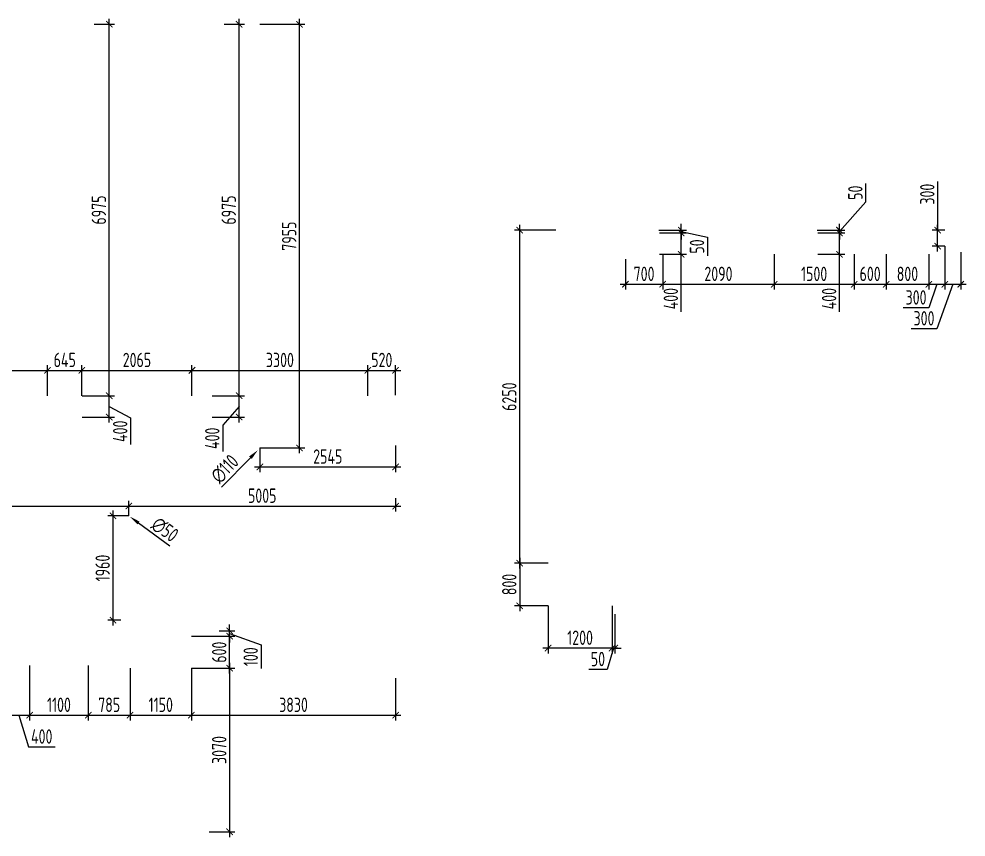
# Model space of a CAD drawing. Header units: millimetres. Extents: x -346952 to 536090, y 55086 to 131231.
# Drawn here: x 373855 to 391620, y 71096 to 86451 of the extents above; entities that cross this region are included whole.
import ezdxf

# ---------------------------------------------------------------- set-up
doc = ezdxf.new("R2010")
doc.units = ezdxf.units.MM
doc.layers.add('РАЗМЕРЫ КРОВЛИ ОВ', color=204, linetype='Continuous')
doc.layers.get('0').off()
doc.styles.add('ISOCPEUR', font='isocpeur.ttf', dxfattribs={"width": 0.7})
doc.dimstyles.new('R_100', dxfattribs={"dimtxt": 270, "dimasz": 120, "dimexe": 100, "dimexo": 0, "dimgap": 60, "dimtad": 1, "dimdec": 0, "dimrnd": 5, "dimzin": 0, "dimdsep": 46, "dimtxsty": 'ISOCPEUR', "dimblk": 'ARCHTICK', "dimcen": 0, "dimdle": 100, "dimclrd": 256, "dimclre": 256, "dimclrt": 256, "dimadec": 0, "dimazin": 0, "dimtfac": 2, "dimtdec": 0, "dimtofl": 0, "dimtmove": 1, "dimatfit": 3, "dimfxl": 1, "dimtvp": 3, "dimtolj": 1, "dimtzin": 0, "dimarcsym": 0})

# ---------------------------------------------------------------- blocks, each defined once
blk = doc.blocks.new('_ArchTick')
at = {"color": 0, "linetype": 'ByBlock', "const_width": 0.15}
blk.add_lwpolyline([(-0.5, -0.5), (0.5, 0.5)], dxfattribs=at)
blk = doc.blocks.new('*D2604')
at = {"layer": 'РАЗМЕРЫ КРОВЛИ ОВ', "lineweight": -2, "transparency": 16777216}
for p, q in [((373655, 74315), (373655, 73283)), ((374055, 74315), (374055, 73283)), ((373555, 73383), (374155, 73383)), ((373855, 73383), (374033, 72788)), ((374033, 72788), (374531, 72788))]:
    blk.add_line(p, q, dxfattribs=at)
at = {"layer": 'РАЗМЕРЫ КРОВЛИ ОВ', "lineweight": -2, "transparency": 16777216, "xscale": 120, "yscale": 120, "zscale": 120, "rotation": 180}
blk.add_blockref('_ArchTick', (373655, 73383), dxfattribs=at)
at = {"layer": 'РАЗМЕРЫ КРОВЛИ ОВ', "lineweight": -2, "transparency": 16777216, "xscale": 120, "yscale": 120, "zscale": 120}
blk.add_blockref('_ArchTick', (374055, 73383), dxfattribs=at)
at = {"layer": 'РАЗМЕРЫ КРОВЛИ ОВ', "transparency": 16777216, "insert": (374282, 72983), "char_height": 270, "attachment_point": 5, "style": 'ISOCPEUR'}
blk.add_mtext('\\A1;400', dxfattribs=at)
blk = doc.blocks.new('*D2605')
at = {"layer": 'РАЗМЕРЫ КРОВЛИ ОВ', "lineweight": -2, "transparency": 16777216}
for p, q in [((374055, 74315), (374055, 73283)), ((375155, 74315), (375155, 73283)), ((373955, 73383), (375255, 73383))]:
    blk.add_line(p, q, dxfattribs=at)
at = {"layer": 'РАЗМЕРЫ КРОВЛИ ОВ', "lineweight": -2, "transparency": 16777216, "xscale": 120, "yscale": 120, "zscale": 120, "rotation": 180}
blk.add_blockref('_ArchTick', (374055, 73383), dxfattribs=at)
at = {"layer": 'РАЗМЕРЫ КРОВЛИ ОВ', "lineweight": -2, "transparency": 16777216, "xscale": 120, "yscale": 120, "zscale": 120}
blk.add_blockref('_ArchTick', (375155, 73383), dxfattribs=at)
at = {"layer": 'РАЗМЕРЫ КРОВЛИ ОВ', "transparency": 16777216, "insert": (374605, 73578), "char_height": 270, "attachment_point": 5, "style": 'ISOCPEUR'}
blk.add_mtext('\\A1;1100', dxfattribs=at)
blk = doc.blocks.new('*D2606')
at = {"layer": 'РАЗМЕРЫ КРОВЛИ ОВ', "lineweight": -2, "transparency": 16777216}
for p, q in [((375155, 74315), (375155, 73283)), ((375940, 74265), (375940, 73283)), ((375055, 73383), (376040, 73383))]:
    blk.add_line(p, q, dxfattribs=at)
at = {"layer": 'РАЗМЕРЫ КРОВЛИ ОВ', "lineweight": -2, "transparency": 16777216, "xscale": 120, "yscale": 120, "zscale": 120, "rotation": 180}
blk.add_blockref('_ArchTick', (375155, 73383), dxfattribs=at)
at = {"layer": 'РАЗМЕРЫ КРОВЛИ ОВ', "lineweight": -2, "transparency": 16777216, "xscale": 120, "yscale": 120, "zscale": 120}
blk.add_blockref('_ArchTick', (375940, 73383), dxfattribs=at)
at = {"layer": 'РАЗМЕРЫ КРОВЛИ ОВ', "transparency": 16777216, "insert": (375547, 73578), "char_height": 270, "attachment_point": 5, "style": 'ISOCPEUR'}
blk.add_mtext('\\A1;785', dxfattribs=at)
blk = doc.blocks.new('*D2607')
at = {"layer": 'РАЗМЕРЫ КРОВЛИ ОВ', "lineweight": -2, "transparency": 16777216}
for p, q in [((375940, 74265), (375940, 73283)), ((377090, 74265), (377090, 73283)), ((375840, 73383), (377190, 73383))]:
    blk.add_line(p, q, dxfattribs=at)
at = {"layer": 'РАЗМЕРЫ КРОВЛИ ОВ', "lineweight": -2, "transparency": 16777216, "xscale": 120, "yscale": 120, "zscale": 120, "rotation": 180}
blk.add_blockref('_ArchTick', (375940, 73383), dxfattribs=at)
at = {"layer": 'РАЗМЕРЫ КРОВЛИ ОВ', "lineweight": -2, "transparency": 16777216, "xscale": 120, "yscale": 120, "zscale": 120}
blk.add_blockref('_ArchTick', (377090, 73383), dxfattribs=at)
at = {"layer": 'РАЗМЕРЫ КРОВЛИ ОВ', "transparency": 16777216, "insert": (376515, 73578), "char_height": 270, "attachment_point": 5, "style": 'ISOCPEUR'}
blk.add_mtext('\\A1;1150', dxfattribs=at)
blk = doc.blocks.new('*D2608')
at = {"layer": 'РАЗМЕРЫ КРОВЛИ ОВ', "lineweight": -2, "transparency": 16777216}
for p, q in [((377090, 74865), (377906, 74865)), ((377806, 74165), (377806, 74965)), ((377090, 74265), (377906, 74265))]:
    blk.add_line(p, q, dxfattribs=at)
at = {"layer": 'РАЗМЕРЫ КРОВЛИ ОВ', "lineweight": -2, "transparency": 16777216, "xscale": 120, "yscale": 120, "zscale": 120}
for p, rotation in [((377806, 74865), 90), ((377806, 74265), 270)]:
    blk.add_blockref('_ArchTick', p, dxfattribs=dict(at, rotation=rotation))
at = {"layer": 'РАЗМЕРЫ КРОВЛИ ОВ', "transparency": 16777216, "insert": (377611, 74565), "char_height": 270, "attachment_point": 5, "rotation": 90, "style": 'ISOCPEUR'}
blk.add_mtext('\\A1;600', dxfattribs=at)
blk = doc.blocks.new('*D2609')
at = {"layer": 'РАЗМЕРЫ КРОВЛИ ОВ', "lineweight": -2, "transparency": 16777216}
for p, q in [((377806, 74966), (377806, 75086)), ((377090, 74865), (377906, 74865)), ((377613, 74966), (377906, 74966)), ((377806, 74865), (377806, 74966)), ((377806, 74915), (378397, 74701)), ((377806, 74865), (377806, 74745)), ((378397, 74701), (378397, 74259))]:
    blk.add_line(p, q, dxfattribs=at)
at = {"layer": 'РАЗМЕРЫ КРОВЛИ ОВ', "lineweight": -2, "transparency": 16777216, "xscale": 120, "yscale": 120, "zscale": 120}
for p, rotation in [((377806, 74966), 270), ((377806, 74865), 90)]:
    blk.add_blockref('_ArchTick', p, dxfattribs=dict(at, rotation=rotation))
at = {"layer": 'РАЗМЕРЫ КРОВЛИ ОВ', "transparency": 16777216, "insert": (378202, 74480), "char_height": 270, "attachment_point": 5, "rotation": 90, "style": 'ISOCPEUR'}
blk.add_mtext('\\A1;100', dxfattribs=at)
blk = doc.blocks.new('*D2610')
at = {"layer": 'РАЗМЕРЫ КРОВЛИ ОВ', "lineweight": -2, "transparency": 16777216}
for p, q in [((377090, 74265), (377090, 73283)), ((380920, 74076), (380920, 73283)), ((376990, 73383), (381020, 73383))]:
    blk.add_line(p, q, dxfattribs=at)
at = {"layer": 'РАЗМЕРЫ КРОВЛИ ОВ', "lineweight": -2, "transparency": 16777216, "xscale": 120, "yscale": 120, "zscale": 120, "rotation": 180}
blk.add_blockref('_ArchTick', (377090, 73383), dxfattribs=at)
at = {"layer": 'РАЗМЕРЫ КРОВЛИ ОВ', "lineweight": -2, "transparency": 16777216, "xscale": 120, "yscale": 120, "zscale": 120}
blk.add_blockref('_ArchTick', (380920, 73383), dxfattribs=at)
at = {"layer": 'РАЗМЕРЫ КРОВЛИ ОВ', "transparency": 16777216, "insert": (379005, 73578), "char_height": 270, "attachment_point": 5, "style": 'ISOCPEUR'}
blk.add_mtext('\\A1;3830', dxfattribs=at)
blk = doc.blocks.new('*D2650')
at = {"layer": 'РАЗМЕРЫ КРОВЛИ ОВ', "lineweight": -2, "transparency": 16777216}
for p, q in [((370849, 77308), (376017, 77308)), ((370949, 77095), (370949, 77408)), ((375917, 77125), (375917, 77408))]:
    blk.add_line(p, q, dxfattribs=at)
at = {"layer": 'РАЗМЕРЫ КРОВЛИ ОВ', "lineweight": -2, "transparency": 16777216, "xscale": 120, "yscale": 120, "zscale": 120, "rotation": 180}
blk.add_blockref('_ArchTick', (370949, 77308), dxfattribs=at)
at = {"layer": 'РАЗМЕРЫ КРОВЛИ ОВ', "lineweight": -2, "transparency": 16777216, "xscale": 120, "yscale": 120, "zscale": 120}
blk.add_blockref('_ArchTick', (375917, 77308), dxfattribs=at)
at = {"layer": 'РАЗМЕРЫ КРОВЛИ ОВ', "transparency": 16777216, "insert": (373433, 77503), "char_height": 270, "attachment_point": 5, "style": 'ISOCPEUR'}
blk.add_mtext('\\A1;4965', dxfattribs=at)
blk = doc.blocks.new('*D2651')
at = {"layer": 'РАЗМЕРЫ КРОВЛИ ОВ', "lineweight": -2, "transparency": 16777216}
for p, q in [((380920, 77456), (380920, 77208)), ((375817, 77308), (381020, 77308)), ((375917, 77125), (375917, 77408))]:
    blk.add_line(p, q, dxfattribs=at)
at = {"layer": 'РАЗМЕРЫ КРОВЛИ ОВ', "lineweight": -2, "transparency": 16777216, "xscale": 120, "yscale": 120, "zscale": 120, "rotation": 180}
blk.add_blockref('_ArchTick', (375917, 77308), dxfattribs=at)
at = {"layer": 'РАЗМЕРЫ КРОВЛИ ОВ', "lineweight": -2, "transparency": 16777216, "xscale": 120, "yscale": 120, "zscale": 120}
blk.add_blockref('_ArchTick', (380920, 77308), dxfattribs=at)
at = {"layer": 'РАЗМЕРЫ КРОВЛИ ОВ', "transparency": 16777216, "insert": (378418, 77503), "char_height": 270, "attachment_point": 5, "style": 'ISOCPEUR'}
blk.add_mtext('\\A1;5005', dxfattribs=at)
blk = doc.blocks.new('*D2652')
at = {"layer": 'РАЗМЕРЫ КРОВЛИ ОВ', "lineweight": -2, "transparency": 16777216}
blk.add_line((376683, 76555), (376097, 76990), dxfattribs=at)
at = {"layer": 'РАЗМЕРЫ КРОВЛИ ОВ', "transparency": 16777216}
blk.add_solid([(376117, 77017), (376077, 76964), (375937, 77110)], dxfattribs=at)
at = {"layer": 'РАЗМЕРЫ КРОВЛИ ОВ', "transparency": 16777216, "insert": (376592, 76866), "char_height": 270, "attachment_point": 5, "rotation": 323.3837, "style": 'ISOCPEUR'}
blk.add_mtext('\\A1;∅50', dxfattribs=at)
blk = doc.blocks.new('*D2664')
at = {"layer": 'РАЗМЕРЫ КРОВЛИ ОВ', "lineweight": -2, "transparency": 16777216}
for p, q in [((372395, 79327), (372395, 79955)), ((374392, 79378), (374392, 79955)), ((372295, 79855), (374492, 79855))]:
    blk.add_line(p, q, dxfattribs=at)
at = {"layer": 'РАЗМЕРЫ КРОВЛИ ОВ', "lineweight": -2, "transparency": 16777216, "xscale": 120, "yscale": 120, "zscale": 120, "rotation": 180}
blk.add_blockref('_ArchTick', (372395, 79855), dxfattribs=at)
at = {"layer": 'РАЗМЕРЫ КРОВЛИ ОВ', "lineweight": -2, "transparency": 16777216, "xscale": 120, "yscale": 120, "zscale": 120}
blk.add_blockref('_ArchTick', (374392, 79855), dxfattribs=at)
at = {"layer": 'РАЗМЕРЫ КРОВЛИ ОВ', "transparency": 16777216, "insert": (373394, 80050), "char_height": 270, "attachment_point": 5, "style": 'ISOCPEUR'}
blk.add_mtext('\\A1;2000', dxfattribs=at)
blk = doc.blocks.new('*D2665')
at = {"layer": 'РАЗМЕРЫ КРОВЛИ ОВ', "lineweight": -2, "transparency": 16777216}
for p, q in [((374392, 79378), (374392, 79955)), ((375036, 79378), (375036, 79955)), ((374292, 79855), (375136, 79855))]:
    blk.add_line(p, q, dxfattribs=at)
at = {"layer": 'РАЗМЕРЫ КРОВЛИ ОВ', "lineweight": -2, "transparency": 16777216, "xscale": 120, "yscale": 120, "zscale": 120, "rotation": 180}
blk.add_blockref('_ArchTick', (374392, 79855), dxfattribs=at)
at = {"layer": 'РАЗМЕРЫ КРОВЛИ ОВ', "lineweight": -2, "transparency": 16777216, "xscale": 120, "yscale": 120, "zscale": 120}
blk.add_blockref('_ArchTick', (375036, 79855), dxfattribs=at)
at = {"layer": 'РАЗМЕРЫ КРОВЛИ ОВ', "transparency": 16777216, "insert": (374714, 80050), "char_height": 270, "attachment_point": 5, "style": 'ISOCPEUR'}
blk.add_mtext('\\A1;645', dxfattribs=at)
blk = doc.blocks.new('*D2666')
at = {"layer": 'РАЗМЕРЫ КРОВЛИ ОВ', "lineweight": -2, "transparency": 16777216}
for p, q in [((375036, 79378), (375036, 79955)), ((377100, 79378), (377100, 79955)), ((374936, 79855), (377200, 79855))]:
    blk.add_line(p, q, dxfattribs=at)
at = {"layer": 'РАЗМЕРЫ КРОВЛИ ОВ', "lineweight": -2, "transparency": 16777216, "xscale": 120, "yscale": 120, "zscale": 120, "rotation": 180}
blk.add_blockref('_ArchTick', (375036, 79855), dxfattribs=at)
at = {"layer": 'РАЗМЕРЫ КРОВЛИ ОВ', "lineweight": -2, "transparency": 16777216, "xscale": 120, "yscale": 120, "zscale": 120}
blk.add_blockref('_ArchTick', (377100, 79855), dxfattribs=at)
at = {"layer": 'РАЗМЕРЫ КРОВЛИ ОВ', "transparency": 16777216, "insert": (376068, 80050), "char_height": 270, "attachment_point": 5, "style": 'ISOCPEUR'}
blk.add_mtext('\\A1;2065', dxfattribs=at)
blk = doc.blocks.new('*D2667')
at = {"layer": 'РАЗМЕРЫ КРОВЛИ ОВ', "lineweight": -2, "transparency": 16777216}
for p, q in [((377100, 79378), (377100, 79955)), ((380400, 79378), (380400, 79955)), ((377000, 79855), (380500, 79855))]:
    blk.add_line(p, q, dxfattribs=at)
at = {"layer": 'РАЗМЕРЫ КРОВЛИ ОВ', "lineweight": -2, "transparency": 16777216, "xscale": 120, "yscale": 120, "zscale": 120, "rotation": 180}
blk.add_blockref('_ArchTick', (377100, 79855), dxfattribs=at)
at = {"layer": 'РАЗМЕРЫ КРОВЛИ ОВ', "lineweight": -2, "transparency": 16777216, "xscale": 120, "yscale": 120, "zscale": 120}
blk.add_blockref('_ArchTick', (380400, 79855), dxfattribs=at)
at = {"layer": 'РАЗМЕРЫ КРОВЛИ ОВ', "transparency": 16777216, "insert": (378750, 80050), "char_height": 270, "attachment_point": 5, "style": 'ISOCPEUR'}
blk.add_mtext('\\A1;3300', dxfattribs=at)
blk = doc.blocks.new('*D2668')
at = {"layer": 'РАЗМЕРЫ КРОВЛИ ОВ', "lineweight": -2, "transparency": 16777216}
for p, q in [((380400, 79378), (380400, 79955)), ((380920, 79392), (380920, 79955)), ((380300, 79855), (381020, 79855))]:
    blk.add_line(p, q, dxfattribs=at)
at = {"layer": 'РАЗМЕРЫ КРОВЛИ ОВ', "lineweight": -2, "transparency": 16777216, "xscale": 120, "yscale": 120, "zscale": 120, "rotation": 180}
blk.add_blockref('_ArchTick', (380400, 79855), dxfattribs=at)
at = {"layer": 'РАЗМЕРЫ КРОВЛИ ОВ', "lineweight": -2, "transparency": 16777216, "xscale": 120, "yscale": 120, "zscale": 120}
blk.add_blockref('_ArchTick', (380920, 79855), dxfattribs=at)
at = {"layer": 'РАЗМЕРЫ КРОВЛИ ОВ', "transparency": 16777216, "insert": (380660, 80050), "char_height": 270, "attachment_point": 5, "style": 'ISOCPEUR'}
blk.add_mtext('\\A1;520', dxfattribs=at)
blk = doc.blocks.new('*D2671')
at = {"layer": 'РАЗМЕРЫ КРОВЛИ ОВ', "lineweight": -2, "transparency": 16777216}
for p, q in [((375549, 78878), (375549, 79478)), ((375043, 79378), (375649, 79378)), ((375549, 79178), (375949, 78961)), ((375043, 78978), (375649, 78978)), ((375949, 78961), (375949, 78463))]:
    blk.add_line(p, q, dxfattribs=at)
at = {"layer": 'РАЗМЕРЫ КРОВЛИ ОВ', "lineweight": -2, "transparency": 16777216, "xscale": 120, "yscale": 120, "zscale": 120}
for p, rotation in [((375549, 79378), 90), ((375549, 78978), 270)]:
    blk.add_blockref('_ArchTick', p, dxfattribs=dict(at, rotation=rotation))
at = {"layer": 'РАЗМЕРЫ КРОВЛИ ОВ', "transparency": 16777216, "insert": (375754, 78712), "char_height": 270, "attachment_point": 5, "rotation": 90, "style": 'ISOCPEUR'}
blk.add_mtext('\\A1;400', dxfattribs=at)
blk = doc.blocks.new('*D2672')
at = {"layer": 'РАЗМЕРЫ КРОВЛИ ОВ', "lineweight": -2, "transparency": 16777216}
for p, q in [((375266, 86351), (375649, 86351)), ((375549, 79278), (375549, 86451)), ((375043, 79378), (375649, 79378))]:
    blk.add_line(p, q, dxfattribs=at)
at = {"layer": 'РАЗМЕРЫ КРОВЛИ ОВ', "lineweight": -2, "transparency": 16777216, "xscale": 120, "yscale": 120, "zscale": 120}
for p, rotation in [((375549, 86351), 90), ((375549, 79378), 270)]:
    blk.add_blockref('_ArchTick', p, dxfattribs=dict(at, rotation=rotation))
at = {"layer": 'РАЗМЕРЫ КРОВЛИ ОВ', "transparency": 16777216, "insert": (375354, 82864), "char_height": 270, "attachment_point": 5, "rotation": 90, "style": 'ISOCPEUR'}
blk.add_mtext('\\A1;6975', dxfattribs=at)
blk = doc.blocks.new('*D2673')
at = {"layer": 'РАЗМЕРЫ КРОВЛИ ОВ', "lineweight": -2, "transparency": 16777216}
for p, q in [((377985, 78878), (377985, 79478)), ((377479, 79378), (378085, 79378)), ((377985, 79178), (377676, 78829)), ((377479, 78978), (378085, 78978)), ((377676, 78829), (377676, 78331))]:
    blk.add_line(p, q, dxfattribs=at)
at = {"layer": 'РАЗМЕРЫ КРОВЛИ ОВ', "lineweight": -2, "transparency": 16777216, "xscale": 120, "yscale": 120, "zscale": 120}
for p, rotation in [((377985, 79378), 90), ((377985, 78978), 270)]:
    blk.add_blockref('_ArchTick', p, dxfattribs=dict(at, rotation=rotation))
at = {"layer": 'РАЗМЕРЫ КРОВЛИ ОВ', "transparency": 16777216, "insert": (377481, 78580), "char_height": 270, "attachment_point": 5, "rotation": 90, "style": 'ISOCPEUR'}
blk.add_mtext('\\A1;400', dxfattribs=at)
blk = doc.blocks.new('*D2674')
at = {"layer": 'РАЗМЕРЫ КРОВЛИ ОВ', "lineweight": -2, "transparency": 16777216}
for p, q in [((377703, 86351), (378085, 86351)), ((377985, 79278), (377985, 86451)), ((377479, 79378), (378085, 79378))]:
    blk.add_line(p, q, dxfattribs=at)
at = {"layer": 'РАЗМЕРЫ КРОВЛИ ОВ', "lineweight": -2, "transparency": 16777216, "xscale": 120, "yscale": 120, "zscale": 120}
for p, rotation in [((377985, 86351), 90), ((377985, 79378), 270)]:
    blk.add_blockref('_ArchTick', p, dxfattribs=dict(at, rotation=rotation))
at = {"layer": 'РАЗМЕРЫ КРОВЛИ ОВ', "transparency": 16777216, "insert": (377790, 82864), "char_height": 270, "attachment_point": 5, "rotation": 90, "style": 'ISOCPEUR'}
blk.add_mtext('\\A1;6975', dxfattribs=at)
blk = doc.blocks.new('*D2675')
at = {"layer": 'РАЗМЕРЫ КРОВЛИ ОВ', "lineweight": -2, "transparency": 16777216}
for p, q in [((378375, 78398), (378375, 77942)), ((380920, 78444), (380920, 77942)), ((378275, 78042), (381020, 78042))]:
    blk.add_line(p, q, dxfattribs=at)
at = {"layer": 'РАЗМЕРЫ КРОВЛИ ОВ', "lineweight": -2, "transparency": 16777216, "xscale": 120, "yscale": 120, "zscale": 120, "rotation": 180}
blk.add_blockref('_ArchTick', (378375, 78042), dxfattribs=at)
at = {"layer": 'РАЗМЕРЫ КРОВЛИ ОВ', "lineweight": -2, "transparency": 16777216, "xscale": 120, "yscale": 120, "zscale": 120}
blk.add_blockref('_ArchTick', (380920, 78042), dxfattribs=at)
at = {"layer": 'РАЗМЕРЫ КРОВЛИ ОВ', "transparency": 16777216, "insert": (379647, 78237), "char_height": 270, "attachment_point": 5, "style": 'ISOCPEUR'}
blk.add_mtext('\\A1;2545', dxfattribs=at)
blk = doc.blocks.new('*D2676')
at = {"layer": 'РАЗМЕРЫ КРОВЛИ ОВ', "lineweight": -2, "transparency": 16777216}
for p, q in [((378375, 86351), (379218, 86351)), ((379118, 78298), (379118, 86451)), ((378375, 78398), (379218, 78398))]:
    blk.add_line(p, q, dxfattribs=at)
at = {"layer": 'РАЗМЕРЫ КРОВЛИ ОВ', "lineweight": -2, "transparency": 16777216, "xscale": 120, "yscale": 120, "zscale": 120}
for p, rotation in [((379118, 86351), 90), ((379118, 78398), 270)]:
    blk.add_blockref('_ArchTick', p, dxfattribs=dict(at, rotation=rotation))
at = {"layer": 'РАЗМЕРЫ КРОВЛИ ОВ', "transparency": 16777216, "insert": (378923, 82374), "char_height": 270, "attachment_point": 5, "rotation": 90, "style": 'ISOCPEUR'}
blk.add_mtext('\\A1;7955', dxfattribs=at)
blk = doc.blocks.new('*D2677')
at = {"layer": 'РАЗМЕРЫ КРОВЛИ ОВ', "lineweight": -2, "transparency": 16777216}
blk.add_line((377654, 77664), (378196, 78216), dxfattribs=at)
at = {"layer": 'РАЗМЕРЫ КРОВЛИ ОВ', "transparency": 16777216}
blk.add_solid([(378172, 78239), (378220, 78192), (378336, 78358)], dxfattribs=at)
at = {"layer": 'РАЗМЕРЫ КРОВЛИ ОВ', "transparency": 16777216, "insert": (377716, 78005), "char_height": 270, "attachment_point": 5, "rotation": 45.5304, "style": 'ISOCPEUR'}
blk.add_mtext('\\A1;∅110', dxfattribs=at)
blk = doc.blocks.new('*D2678')
at = {"layer": 'РАЗМЕРЫ КРОВЛИ ОВ', "lineweight": -2, "transparency": 16777216}
for p, q in [((385230, 81942), (385230, 81371)), ((385930, 82033), (385930, 81371)), ((385130, 81471), (386030, 81471))]:
    blk.add_line(p, q, dxfattribs=at)
at = {"layer": 'РАЗМЕРЫ КРОВЛИ ОВ', "lineweight": -2, "transparency": 16777216, "xscale": 120, "yscale": 120, "zscale": 120, "rotation": 180}
blk.add_blockref('_ArchTick', (385230, 81471), dxfattribs=at)
at = {"layer": 'РАЗМЕРЫ КРОВЛИ ОВ', "lineweight": -2, "transparency": 16777216, "xscale": 120, "yscale": 120, "zscale": 120}
blk.add_blockref('_ArchTick', (385930, 81471), dxfattribs=at)
at = {"layer": 'РАЗМЕРЫ КРОВЛИ ОВ', "transparency": 16777216, "insert": (385580, 81666), "char_height": 270, "attachment_point": 5, "style": 'ISOCPEUR'}
blk.add_mtext('\\A1;700', dxfattribs=at)
blk = doc.blocks.new('*D2679')
at = {"layer": 'РАЗМЕРЫ КРОВЛИ ОВ', "lineweight": -2, "transparency": 16777216}
for p, q in [((385930, 82033), (385930, 81371)), ((388020, 82033), (388020, 81371)), ((385830, 81471), (388120, 81471))]:
    blk.add_line(p, q, dxfattribs=at)
at = {"layer": 'РАЗМЕРЫ КРОВЛИ ОВ', "lineweight": -2, "transparency": 16777216, "xscale": 120, "yscale": 120, "zscale": 120, "rotation": 180}
blk.add_blockref('_ArchTick', (385930, 81471), dxfattribs=at)
at = {"layer": 'РАЗМЕРЫ КРОВЛИ ОВ', "lineweight": -2, "transparency": 16777216, "xscale": 120, "yscale": 120, "zscale": 120}
blk.add_blockref('_ArchTick', (388020, 81471), dxfattribs=at)
at = {"layer": 'РАЗМЕРЫ КРОВЛИ ОВ', "transparency": 16777216, "insert": (386975, 81666), "char_height": 270, "attachment_point": 5, "style": 'ISOCPEUR'}
blk.add_mtext('\\A1;2090', dxfattribs=at)
blk = doc.blocks.new('*D2680')
at = {"layer": 'РАЗМЕРЫ КРОВЛИ ОВ', "lineweight": -2, "transparency": 16777216}
for p, q in [((388020, 82033), (388020, 81371)), ((389520, 82033), (389520, 81371)), ((387920, 81471), (389620, 81471))]:
    blk.add_line(p, q, dxfattribs=at)
at = {"layer": 'РАЗМЕРЫ КРОВЛИ ОВ', "lineweight": -2, "transparency": 16777216, "xscale": 120, "yscale": 120, "zscale": 120, "rotation": 180}
blk.add_blockref('_ArchTick', (388020, 81471), dxfattribs=at)
at = {"layer": 'РАЗМЕРЫ КРОВЛИ ОВ', "lineweight": -2, "transparency": 16777216, "xscale": 120, "yscale": 120, "zscale": 120}
blk.add_blockref('_ArchTick', (389520, 81471), dxfattribs=at)
at = {"layer": 'РАЗМЕРЫ КРОВЛИ ОВ', "transparency": 16777216, "insert": (388770, 81666), "char_height": 270, "attachment_point": 5, "style": 'ISOCPEUR'}
blk.add_mtext('\\A1;1500', dxfattribs=at)
blk = doc.blocks.new('*D2681')
at = {"layer": 'РАЗМЕРЫ КРОВЛИ ОВ', "lineweight": -2, "transparency": 16777216}
for p, q in [((389520, 82033), (389520, 81371)), ((390120, 82033), (390120, 81371)), ((389420, 81471), (390220, 81471))]:
    blk.add_line(p, q, dxfattribs=at)
at = {"layer": 'РАЗМЕРЫ КРОВЛИ ОВ', "lineweight": -2, "transparency": 16777216, "xscale": 120, "yscale": 120, "zscale": 120, "rotation": 180}
blk.add_blockref('_ArchTick', (389520, 81471), dxfattribs=at)
at = {"layer": 'РАЗМЕРЫ КРОВЛИ ОВ', "lineweight": -2, "transparency": 16777216, "xscale": 120, "yscale": 120, "zscale": 120}
blk.add_blockref('_ArchTick', (390120, 81471), dxfattribs=at)
at = {"layer": 'РАЗМЕРЫ КРОВЛИ ОВ', "transparency": 16777216, "insert": (389820, 81666), "char_height": 270, "attachment_point": 5, "style": 'ISOCPEUR'}
blk.add_mtext('\\A1;600', dxfattribs=at)
blk = doc.blocks.new('*D2682')
at = {"layer": 'РАЗМЕРЫ КРОВЛИ ОВ', "lineweight": -2, "transparency": 16777216}
for p, q in [((390120, 82033), (390120, 81371)), ((390920, 82033), (390920, 81371)), ((390020, 81471), (391020, 81471))]:
    blk.add_line(p, q, dxfattribs=at)
at = {"layer": 'РАЗМЕРЫ КРОВЛИ ОВ', "lineweight": -2, "transparency": 16777216, "xscale": 120, "yscale": 120, "zscale": 120, "rotation": 180}
blk.add_blockref('_ArchTick', (390120, 81471), dxfattribs=at)
at = {"layer": 'РАЗМЕРЫ КРОВЛИ ОВ', "lineweight": -2, "transparency": 16777216, "xscale": 120, "yscale": 120, "zscale": 120}
blk.add_blockref('_ArchTick', (390920, 81471), dxfattribs=at)
at = {"layer": 'РАЗМЕРЫ КРОВЛИ ОВ', "transparency": 16777216, "insert": (390520, 81666), "char_height": 270, "attachment_point": 5, "style": 'ISOCPEUR'}
blk.add_mtext('\\A1;800', dxfattribs=at)
blk = doc.blocks.new('*D2683')
at = {"layer": 'РАЗМЕРЫ КРОВЛИ ОВ', "lineweight": -2, "transparency": 16777216}
for p, q in [((391221, 82185), (391221, 81371)), ((390920, 82033), (390920, 81371)), ((390820, 81471), (391321, 81471)), ((391071, 81471), (390921, 81029)), ((390921, 81029), (390442, 81029))]:
    blk.add_line(p, q, dxfattribs=at)
at = {"layer": 'РАЗМЕРЫ КРОВЛИ ОВ', "lineweight": -2, "transparency": 16777216, "xscale": 120, "yscale": 120, "zscale": 120, "rotation": 180}
blk.add_blockref('_ArchTick', (390920, 81471), dxfattribs=at)
at = {"layer": 'РАЗМЕРЫ КРОВЛИ ОВ', "lineweight": -2, "transparency": 16777216, "xscale": 120, "yscale": 120, "zscale": 120}
blk.add_blockref('_ArchTick', (391221, 81471), dxfattribs=at)
at = {"layer": 'РАЗМЕРЫ КРОВЛИ ОВ', "transparency": 16777216, "insert": (390682, 81224), "char_height": 270, "attachment_point": 5, "style": 'ISOCPEUR'}
blk.add_mtext('\\A1;300', dxfattribs=at)
blk = doc.blocks.new('*D2684')
at = {"layer": 'РАЗМЕРЫ КРОВЛИ ОВ', "lineweight": -2, "transparency": 16777216}
for p, q in [((391221, 82185), (391221, 81371)), ((391520, 82072), (391520, 81371)), ((391371, 81471), (391071, 80637)), ((391121, 81471), (391620, 81471)), ((391071, 80637), (390592, 80637))]:
    blk.add_line(p, q, dxfattribs=at)
at = {"layer": 'РАЗМЕРЫ КРОВЛИ ОВ', "lineweight": -2, "transparency": 16777216, "xscale": 120, "yscale": 120, "zscale": 120, "rotation": 180}
blk.add_blockref('_ArchTick', (391221, 81471), dxfattribs=at)
at = {"layer": 'РАЗМЕРЫ КРОВЛИ ОВ', "lineweight": -2, "transparency": 16777216, "xscale": 120, "yscale": 120, "zscale": 120}
blk.add_blockref('_ArchTick', (391520, 81471), dxfattribs=at)
at = {"layer": 'РАЗМЕРЫ КРОВЛИ ОВ', "transparency": 16777216, "insert": (390831, 80832), "char_height": 270, "attachment_point": 5, "style": 'ISOCPEUR'}
blk.add_mtext('\\A1;300', dxfattribs=at)
blk = doc.blocks.new('*D2685')
at = {"layer": 'РАЗМЕРЫ КРОВЛИ ОВ', "lineweight": -2, "transparency": 16777216}
for p, q in [((385872, 82433), (386377, 82433)), ((386277, 81933), (386277, 82533)), ((385872, 82033), (386377, 82033)), ((386277, 80952), (386277, 82033))]:
    blk.add_line(p, q, dxfattribs=at)
at = {"layer": 'РАЗМЕРЫ КРОВЛИ ОВ', "lineweight": -2, "transparency": 16777216, "xscale": 120, "yscale": 120, "zscale": 120}
for p, rotation in [((386277, 82433), 90), ((386277, 82033), 270)]:
    blk.add_blockref('_ArchTick', p, dxfattribs=dict(at, rotation=rotation))
at = {"layer": 'РАЗМЕРЫ КРОВЛИ ОВ', "transparency": 16777216, "insert": (386082, 81201), "char_height": 270, "attachment_point": 5, "rotation": 90, "style": 'ISOCPEUR'}
blk.add_mtext('\\A1;400', dxfattribs=at)
blk = doc.blocks.new('*D2686')
at = {"layer": 'РАЗМЕРЫ КРОВЛИ ОВ', "lineweight": -2, "transparency": 16777216}
for p, q in [((385860, 82486), (386377, 82486)), ((385872, 82433), (386377, 82433)), ((386277, 82486), (386277, 82606)), ((386277, 82433), (386277, 82486)), ((386277, 82460), (386768, 82353)), ((386277, 82433), (386277, 82313)), ((386768, 82353), (386768, 82006))]:
    blk.add_line(p, q, dxfattribs=at)
at = {"layer": 'РАЗМЕРЫ КРОВЛИ ОВ', "lineweight": -2, "transparency": 16777216, "xscale": 120, "yscale": 120, "zscale": 120}
for p, rotation in [((386277, 82486), 270), ((386277, 82433), 90)]:
    blk.add_blockref('_ArchTick', p, dxfattribs=dict(at, rotation=rotation))
at = {"layer": 'РАЗМЕРЫ КРОВЛИ ОВ', "transparency": 16777216, "insert": (386573, 82180), "char_height": 270, "attachment_point": 5, "rotation": 90, "style": 'ISOCPEUR'}
blk.add_mtext('\\A1;50', dxfattribs=at)
blk = doc.blocks.new('*D2687')
at = {"layer": 'РАЗМЕРЫ КРОВЛИ ОВ', "lineweight": -2, "transparency": 16777216}
for p, q in [((388841, 82433), (389346, 82433)), ((389246, 81933), (389246, 82533)), ((388841, 82033), (389346, 82033)), ((389246, 80952), (389246, 82033))]:
    blk.add_line(p, q, dxfattribs=at)
at = {"layer": 'РАЗМЕРЫ КРОВЛИ ОВ', "lineweight": -2, "transparency": 16777216, "xscale": 120, "yscale": 120, "zscale": 120}
for p, rotation in [((389246, 82433), 90), ((389246, 82033), 270)]:
    blk.add_blockref('_ArchTick', p, dxfattribs=dict(at, rotation=rotation))
at = {"layer": 'РАЗМЕРЫ КРОВЛИ ОВ', "transparency": 16777216, "insert": (389051, 81201), "char_height": 270, "attachment_point": 5, "rotation": 90, "style": 'ISOCPEUR'}
blk.add_mtext('\\A1;400', dxfattribs=at)
blk = doc.blocks.new('*D2688')
at = {"layer": 'РАЗМЕРЫ КРОВЛИ ОВ', "lineweight": -2, "transparency": 16777216}
for p, q in [((389738, 83016), (389738, 83362)), ((389246, 82460), (389738, 83016)), ((388829, 82486), (389346, 82486)), ((388841, 82433), (389346, 82433)), ((389246, 82486), (389246, 82606)), ((389246, 82433), (389246, 82486)), ((389246, 82433), (389246, 82313))]:
    blk.add_line(p, q, dxfattribs=at)
at = {"layer": 'РАЗМЕРЫ КРОВЛИ ОВ', "lineweight": -2, "transparency": 16777216, "xscale": 120, "yscale": 120, "zscale": 120}
for p, rotation in [((389246, 82486), 270), ((389246, 82433), 90)]:
    blk.add_blockref('_ArchTick', p, dxfattribs=dict(at, rotation=rotation))
at = {"layer": 'РАЗМЕРЫ КРОВЛИ ОВ', "transparency": 16777216, "insert": (389543, 83189), "char_height": 270, "attachment_point": 5, "rotation": 90, "style": 'ISOCPEUR'}
blk.add_mtext('\\A1;50', dxfattribs=at)
blk = doc.blocks.new('*D2689')
at = {"layer": 'РАЗМЕРЫ КРОВЛИ ОВ', "lineweight": -2, "transparency": 16777216}
for p, q in [((391087, 83401), (391087, 82486)), ((391221, 82486), (390987, 82486)), ((391087, 82085), (391087, 82586)), ((391221, 82185), (390987, 82185))]:
    blk.add_line(p, q, dxfattribs=at)
at = {"layer": 'РАЗМЕРЫ КРОВЛИ ОВ', "lineweight": -2, "transparency": 16777216, "xscale": 120, "yscale": 120, "zscale": 120}
for p, rotation in [((391087, 82486), 90), ((391087, 82185), 270)]:
    blk.add_blockref('_ArchTick', p, dxfattribs=dict(at, rotation=rotation))
at = {"layer": 'РАЗМЕРЫ КРОВЛИ ОВ', "transparency": 16777216, "insert": (390892, 83162), "char_height": 270, "attachment_point": 5, "rotation": 90, "style": 'ISOCPEUR'}
blk.add_mtext('\\A1;300', dxfattribs=at)
blk = doc.blocks.new('*D2690')
at = {"layer": 'РАЗМЕРЫ КРОВЛИ ОВ', "lineweight": -2, "transparency": 16777216}
for p, q in [((383925, 82486), (383147, 82486)), ((383247, 76136), (383247, 82586)), ((383780, 76236), (383147, 76236))]:
    blk.add_line(p, q, dxfattribs=at)
at = {"layer": 'РАЗМЕРЫ КРОВЛИ ОВ', "lineweight": -2, "transparency": 16777216, "xscale": 120, "yscale": 120, "zscale": 120}
for p, rotation in [((383247, 82486), 90), ((383247, 76236), 270)]:
    blk.add_blockref('_ArchTick', p, dxfattribs=dict(at, rotation=rotation))
at = {"layer": 'РАЗМЕРЫ КРОВЛИ ОВ', "transparency": 16777216, "insert": (383052, 79361), "char_height": 270, "attachment_point": 5, "rotation": 90, "style": 'ISOCPEUR'}
blk.add_mtext('\\A1;6250', dxfattribs=at)
blk = doc.blocks.new('*D2691')
at = {"layer": 'РАЗМЕРЫ КРОВЛИ ОВ', "lineweight": -2, "transparency": 16777216}
for p, q in [((383780, 76236), (383147, 76236)), ((383247, 76336), (383247, 75336)), ((383780, 75436), (383147, 75436))]:
    blk.add_line(p, q, dxfattribs=at)
at = {"layer": 'РАЗМЕРЫ КРОВЛИ ОВ', "lineweight": -2, "transparency": 16777216, "xscale": 120, "yscale": 120, "zscale": 120}
for p, rotation in [((383247, 76236), 90), ((383247, 75436), 270)]:
    blk.add_blockref('_ArchTick', p, dxfattribs=dict(at, rotation=rotation))
at = {"layer": 'РАЗМЕРЫ КРОВЛИ ОВ', "transparency": 16777216, "insert": (383052, 75836), "char_height": 270, "attachment_point": 5, "rotation": 90, "style": 'ISOCPEUR'}
blk.add_mtext('\\A1;800', dxfattribs=at)
blk = doc.blocks.new('*D2692')
at = {"layer": 'РАЗМЕРЫ КРОВЛИ ОВ', "lineweight": -2, "transparency": 16777216}
for p, q in [((383780, 75436), (383780, 74542)), ((384980, 75436), (384980, 74542)), ((385080, 74642), (383680, 74642))]:
    blk.add_line(p, q, dxfattribs=at)
at = {"layer": 'РАЗМЕРЫ КРОВЛИ ОВ', "lineweight": -2, "transparency": 16777216, "xscale": 120, "yscale": 120, "zscale": 120, "rotation": 180}
blk.add_blockref('_ArchTick', (383780, 74642), dxfattribs=at)
at = {"layer": 'РАЗМЕРЫ КРОВЛИ ОВ', "lineweight": -2, "transparency": 16777216, "xscale": 120, "yscale": 120, "zscale": 120}
blk.add_blockref('_ArchTick', (384980, 74642), dxfattribs=at)
at = {"layer": 'РАЗМЕРЫ КРОВЛИ ОВ', "transparency": 16777216, "insert": (384380, 74837), "char_height": 270, "attachment_point": 5, "style": 'ISOCPEUR'}
blk.add_mtext('\\A1;1200', dxfattribs=at)
blk = doc.blocks.new('*D2693')
at = {"layer": 'РАЗМЕРЫ КРОВЛИ ОВ', "lineweight": -2, "transparency": 16777216}
for p, q in [((384980, 75436), (384980, 74542)), ((385030, 75280), (385030, 74542)), ((384980, 74642), (384860, 74642)), ((385005, 74642), (384888, 74242)), ((384980, 74642), (385030, 74642)), ((385030, 74642), (385150, 74642)), ((384888, 74242), (384541, 74242))]:
    blk.add_line(p, q, dxfattribs=at)
at = {"layer": 'РАЗМЕРЫ КРОВЛИ ОВ', "lineweight": -2, "transparency": 16777216, "xscale": 120, "yscale": 120, "zscale": 120}
blk.add_blockref('_ArchTick', (384980, 74642), dxfattribs=at)
at = {"layer": 'РАЗМЕРЫ КРОВЛИ ОВ', "lineweight": -2, "transparency": 16777216, "xscale": 120, "yscale": 120, "zscale": 120, "rotation": 180}
blk.add_blockref('_ArchTick', (385030, 74642), dxfattribs=at)
at = {"layer": 'РАЗМЕРЫ КРОВЛИ ОВ', "transparency": 16777216, "insert": (384715, 74437), "char_height": 270, "attachment_point": 5, "style": 'ISOCPEUR'}
blk.add_mtext('\\A1;50', dxfattribs=at)
blk = doc.blocks.new('*D2728')
at = {"layer": 'РАЗМЕРЫ КРОВЛИ ОВ', "lineweight": -2, "transparency": 16777216}
for p, q in [((377090, 74265), (377906, 74265)), ((377806, 74365), (377806, 71096)), ((377420, 71196), (377906, 71196))]:
    blk.add_line(p, q, dxfattribs=at)
at = {"layer": 'РАЗМЕРЫ КРОВЛИ ОВ', "lineweight": -2, "transparency": 16777216, "xscale": 120, "yscale": 120, "zscale": 120}
for p, rotation in [((377806, 74265), 90), ((377806, 71196), 270)]:
    blk.add_blockref('_ArchTick', p, dxfattribs=dict(at, rotation=rotation))
at = {"layer": 'РАЗМЕРЫ КРОВЛИ ОВ', "transparency": 16777216, "insert": (377611, 72730), "char_height": 270, "attachment_point": 5, "rotation": 90, "style": 'ISOCPEUR'}
blk.add_mtext('\\A1;3070', dxfattribs=at)
blk = doc.blocks.new('*D2729')
at = {"layer": 'РАЗМЕРЫ КРОВЛИ ОВ', "lineweight": -2, "transparency": 16777216}
for p, q in [((375917, 77125), (375520, 77125)), ((375620, 75066), (375620, 77225)), ((375766, 75166), (375520, 75166))]:
    blk.add_line(p, q, dxfattribs=at)
at = {"layer": 'РАЗМЕРЫ КРОВЛИ ОВ', "lineweight": -2, "transparency": 16777216, "xscale": 120, "yscale": 120, "zscale": 120}
for p, rotation in [((375620, 77125), 90), ((375620, 75166), 270)]:
    blk.add_blockref('_ArchTick', p, dxfattribs=dict(at, rotation=rotation))
at = {"layer": 'РАЗМЕРЫ КРОВЛИ ОВ', "transparency": 16777216, "insert": (375425, 76145), "char_height": 270, "attachment_point": 5, "rotation": 90, "style": 'ISOCPEUR'}
blk.add_mtext('\\A1;1960', dxfattribs=at)

msp = doc.modelspace()

# ---------------------------------------------------------------- dimensions: what is measured, and where the dimension line sits
at = {"layer": 'РАЗМЕРЫ КРОВЛИ ОВ'}
for base, p1, p2, picture, middle in [((375548.7, 86350.7), (375042.6, 79377.5), (375266.1, 86350.7), '*D2672', (375353.7, 82864.1)), ((377985.1, 86350.7), (377479, 79377.5), (377702.5, 86350.7), '*D2674', (377790.1, 82864.1)), ((379118.5, 86350.7), (378374.7, 78397.6), (378374.7, 86350.7), '*D2676', (378923.5, 82374.1)), ((383247.2, 82485.7), (383779.6, 76235.7), (383924.6, 82485.7), '*D2690', (383052.2, 79360.7)), ((375620, 77124.7), (375765.9, 75165.7), (375916.7, 77124.7), '*D2729', (375425, 76145.2)), ((383247.2, 75435.7), (383779.6, 76235.7), (383779.6, 75435.7), '*D2691', (383052.2, 75835.7)), ((377806.5, 74865.1), (377089.6, 74265.1), (377089.6, 74865.1), '*D2608', (377611.5, 74565.1)), ((377806.5, 71195.7), (377089.6, 74265.1), (377420.1, 71195.7), '*D2728', (377611.5, 72730.4))]:
    dim = msp.add_linear_dim(base=base, p1=p1, p2=p2, angle=90, dimstyle='R_100', override={"dimpost": '\\X'}, dxfattribs=at)
    dim.commit()
    dim.dimension.update_dxf_attribs({"geometry": picture, "text_midpoint": middle})
for base, p1, p2, picture, middle in [((389246.1, 82485.7), (388841.5, 82433.4), (388829.1, 82485.7), '*D2688', (389737.8, 83075.6)), ((391087.5, 82485.7), (391221.5, 82185), (391221.5, 82485.7), '*D2689', (391199.8, 83161.7)), ((386276.8, 82485.7), (385872.2, 82433.4), (385859.8, 82485.7), '*D2686', (386768.5, 82293.3)), ((386276.8, 82433.4), (385872.2, 82033.4), (385872.2, 82433.4), '*D2685', (386328.7, 81200.7)), ((389246.1, 82433.4), (388841.5, 82033.4), (388841.5, 82433.4), '*D2687', (389298, 81200.7)), ((375548.7, 79377.5), (375042.6, 78977.5), (375042.6, 79377.5), '*D2671', (375948.7, 78900.8)), ((377985.1, 79377.5), (377479, 78977.5), (377479, 79377.5), '*D2673', (377676.4, 78769.2)), ((377806.5, 74965.7), (377089.6, 74865.1), (377613.1, 74965.7), '*D2609', (378397.5, 74640.5))]:
    dim = msp.add_linear_dim(base=base, p1=p1, p2=p2, angle=90, dimstyle='R_100', override={"dimpost": '\\X'}, dxfattribs=at)
    dim.commit()
    dim.dimension.update_dxf_attribs({"geometry": picture, "text_midpoint": middle, "dimtype": 160})
for base, p1, p2, picture, middle in [((391221.5, 81470.5), (390919.6, 82033.4), (391221.5, 82185), '*D2683', (390861.2, 81029)), ((391519.6, 81470.5), (391221.5, 82185), (391519.6, 82072.1), '*D2684', (391010.7, 80637.5)), ((385029.6, 74641.6), (384979.6, 75435.7), (385029.6, 75280.1), '*D2693', (384828.1, 74241.6))]:
    dim = msp.add_linear_dim(base=base, p1=p1, p2=p2, dimstyle='R_100', override={"dimpost": '\\X'}, dxfattribs=at)
    dim.commit()
    dim.dimension.update_dxf_attribs({"geometry": picture, "text_midpoint": middle, "dimtype": 160})
for base, p1, p2, picture, middle in [((385929.6, 81470.5), (385229.6, 81942), (385929.6, 82033.4), '*D2678', (385579.6, 81665.5)), ((388019.6, 81470.5), (385929.6, 82033.4), (388019.6, 82033.4), '*D2679', (386974.6, 81665.5)), ((389519.6, 81470.5), (388019.6, 82033.4), (389519.6, 82033.4), '*D2680', (388769.6, 81665.5)), ((390119.6, 81470.5), (389519.6, 82033.4), (390119.6, 82033.4), '*D2681', (389819.6, 81665.5)), ((390919.6, 81470.5), (390119.6, 82033.4), (390919.6, 82033.4), '*D2682', (390519.6, 81665.5)), ((374392.5, 79854.9), (372394.6, 79326.7), (374392.5, 79377.5), '*D2664', (373393.6, 80049.9)), ((375036.3, 79854.9), (374392.5, 79377.5), (375036.3, 79377.5), '*D2665', (374714.4, 80049.9)), ((377100, 79854.9), (375036.3, 79377.5), (377100, 79378.5), '*D2666', (376068.2, 80049.9)), ((380400, 79854.9), (377100, 79378.5), (380400, 79378.5), '*D2667', (378750, 80049.9)), ((380919.6, 79854.9), (380400, 79378.5), (380919.6, 79392.3), '*D2668', (380659.8, 80049.9)), ((380919.6, 78042.2), (378374.7, 78397.6), (380919.6, 78444.2), '*D2675', (379647.2, 78237.2)), ((375916.7, 77308.2), (370949.4, 77094.9), (375916.7, 77124.7), '*D2650', (373433.1, 77503.2)), ((380919.6, 77308.2), (375916.7, 77124.7), (380919.6, 77455.8), '*D2651', (378418.2, 77503.2)), ((383779.6, 74641.6), (384979.6, 75435.7), (383779.6, 75435.7), '*D2692', (384379.6, 74836.6)), ((374054.6, 73382.5), (373654.6, 74315.1), (374054.6, 74315.1), '*D2604', (374093.1, 72982.5)), ((375154.6, 73382.5), (374054.6, 74315.1), (375154.6, 74315.1), '*D2605', (374604.6, 73577.5)), ((375939.6, 73382.5), (375154.6, 74315.1), (375939.6, 74265.1), '*D2606', (375547.1, 73577.5)), ((377089.6, 73382.5), (375939.6, 74265.1), (377089.6, 74265.1), '*D2607', (376514.6, 73577.5)), ((380919.6, 73382.5), (377089.6, 74265.1), (380919.6, 74076.2), '*D2610', (379004.6, 73577.5))]:
    dim = msp.add_linear_dim(base=base, p1=p1, p2=p2, dimstyle='R_100', override={"dimpost": '\\X'}, dxfattribs=at)
    dim.commit()
    dim.dimension.update_dxf_attribs({"geometry": picture, "text_midpoint": middle})
dim = msp.add_diameter_dim_2p(p1=(378413.2, 78436.8), p2=(378336.2, 78358.3), dimstyle='R_100', override={"dimasz": 200, "dimpost": '\\X', "dimblk1": 'ArchTick', "dimsah": 1}, dxfattribs=at)
dim.commit()
dim.dimension.update_dxf_attribs({"geometry": '*D2677', "text_midpoint": (377715.9, 78004.8)})
dim = msp.add_diameter_dim_2p(p1=(375896.7, 77139.6), p2=(375936.8, 77109.8), dimstyle='R_100', override={"dimasz": 200, "dimpost": '\\X', "dimblk1": 'ArchTick', "dimsah": 1}, dxfattribs=at)
dim.commit()
dim.dimension.update_dxf_attribs({"geometry": '*D2652', "text_midpoint": (376475.7, 76709.3), "dimtype": 163})

doc.saveas('drawing.dxf')
